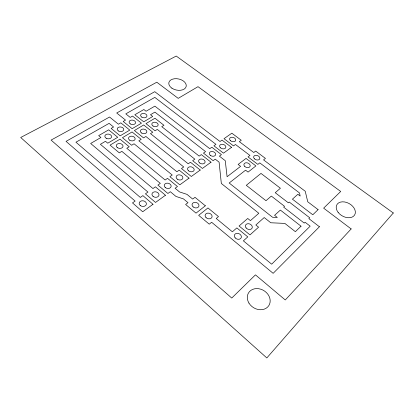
<?xml version="1.0" encoding="UTF-8"?>
<svg xmlns="http://www.w3.org/2000/svg" width="414" height="414" viewBox="0 0 414 414"><rect width="100%" height="100%" fill="white"/><g stroke="black" fill="none" stroke-linecap="round" stroke-linejoin="round"><path stroke-width="0.62" d="M393.3 212.987L266.828 357.944L20.7 137.489L176.224 56.056L393.3 212.987M351.155 228.932L285.272 299.969L255.454 274.86L231.747 298.054L51.077 140.087L156.797 82.21L178.196 98.366L198.011 86.671L340.706 191.465L323.639 208.159L351.155 228.932M319.422 226.753L273.147 273.338L211.611 222.261L209.282 224.176L198.658 215.327L207.952 207.937L218.488 216.594L216.212 218.468L232.378 231.793L236.844 227.912L247.8 236.875L243.375 240.855L271.677 264.189L310.169 226.173L305.097 222.246L304.228 223.089L283.647 207.119L284.537 206.312L271.336 196.081L265.99 200.707L246.289 185.312L260.996 173.414L280.402 188.246L275.227 192.717L288.377 202.839L289.251 202.048L309.703 217.78L308.844 218.608L319.422 226.753M301.03 226.194L295.373 231.685L284.853 223.41L270.772 222.763L264.199 217.541L255.842 224.993L258.569 227.188L249.984 234.909L239.054 225.992L247.732 218.463L250.423 220.631L258.828 213.272L221.33 183.474L219.094 162.169L215.228 159.152L213.127 160.673L203.455 153.108L205.572 151.622L154.908 112.116L150.494 114.719L152.719 116.469L143.73 121.814L134.824 114.74L143.87 109.524L146.07 111.247L154.872 106.134L209.763 148.683L211.839 147.229L221.438 154.645L219.384 156.14L225.257 160.689L227.095 176.731L240.596 166.35L238.122 164.446L246.051 158.402L255.919 165.916L248.069 172.105L245.569 170.18L229.165 183.009L272.521 217.241L277.313 217.474L274.58 215.321L280.371 210.084L301.03 226.194M318.092 209.634L312.798 214.773L292.424 199.181L297.847 194.275L300.181 196.045L299.472 192.94L259.764 162.878L257.85 164.394L248.002 156.916L249.937 155.441L235.457 144.481L233.496 145.904L224 138.695L231.84 133.189L241.269 140.268L239.344 141.66L253.772 152.518L255.666 151.074L265.436 158.407L263.558 159.887L305.242 191.263L307.742 201.778L318.092 209.634M205.344 205.794L196.029 213.138L185.622 204.469L187.997 202.658L183.464 198.901L175.976 196.438L170.32 191.718L167.898 193.473L157.879 185.099L160.316 183.386L121.83 151.333L119.33 152.875L110.062 145.128L120.003 139.166L129.22 146.763L126.772 148.274L165.134 180.007L167.52 178.331L177.471 186.533L175.101 188.251L179.547 191.925L186.978 194.368L192.691 199.082L195.01 197.312L205.344 205.794M153.004 204.278L142.69 211.756L132.501 202.912L135.124 201.069L66.038 141.365L109.544 117.007L118.409 124.216L120.8 122.834L129.784 130.11L120.163 135.833L111.133 128.412L113.576 127.005L109.115 123.351L75.933 142.209L140.315 197.426L142.877 195.625L153.004 204.278M165.46 195.242L155.529 202.441L145.423 193.84L147.953 192.065L90.656 143.467L100.928 137.495L98.667 135.606L108.675 129.83L117.721 137.288L107.764 143.208L105.477 141.298L100.39 144.3L152.952 188.556L155.426 186.823L165.46 195.242M189.048 178.139L179.821 184.83L169.885 176.669L172.234 175.024L134.058 143.772L131.647 145.262L122.446 137.702L132.05 131.947L141.195 139.358L138.835 140.822L176.887 171.758L179.184 170.144L189.048 178.139M200.226 170.035L191.315 176.493L181.472 168.539L183.738 166.951L145.873 136.47L143.544 137.909L134.41 130.534L143.694 124.966L152.771 132.206L150.489 133.618L188.225 163.799L190.45 162.241L200.226 170.035M211.016 162.205L202.41 168.446L192.655 160.694L194.844 159.152L157.294 129.411L155.038 130.803L145.976 123.6L154.955 118.218L163.96 125.287L161.755 126.653L199.181 156.109L201.328 154.603L211.016 162.205M231.519 147.337L223.482 153.164L213.898 145.78L215.948 144.346L154.81 97.383L125.799 113.871L130.213 117.4L132.527 116.065L141.443 123.175L132.149 128.702L123.181 121.462L125.54 120.101L116.712 112.996L154.769 91.685L220 141.5L222.007 140.092L231.519 147.337M235.193 237.905A3.654 2.882 22.8 0 0 241.212 237.739A3.654 2.882 22.8 0 0 237.139 233.31A3.654 2.882 22.8 0 0 235.193 237.905M246.113 227.948A3.586 2.774 23.3 0 0 252.064 228.171A3.586 2.774 23.3 0 0 248.348 223.695A3.586 2.774 23.3 0 0 246.113 227.948M244.7 166.392A3.26 2.308 19.7 0 0 250.061 166.423A3.26 2.308 19.7 0 0 246.382 162.754A3.26 2.308 19.7 0 0 244.7 166.392M254.465 158.831A3.208 2.23 20.2 0 0 259.713 158.883A3.208 2.23 20.2 0 0 256.054 155.302A3.208 2.23 20.2 0 0 254.465 158.831M248.943 303.079A11.985 9.972 32.2 0 0 268.769 305.713A11.985 9.972 32.2 0 0 258.496 288.687A11.985 9.972 32.2 0 0 248.943 303.079M230.5 140.713A3.146 2.158 17.6 0 0 235.623 140.527A3.146 2.158 17.6 0 0 231.85 137.225A3.146 2.158 17.6 0 0 230.5 140.713M193.126 206.917A3.545 2.743 15.8 0 0 198.911 206.146A3.545 2.743 15.8 0 0 194.502 202.374A3.545 2.743 15.8 0 0 193.126 206.917M206.063 217.64A3.581 2.794 17.9 0 0 211.978 217.179A3.581 2.794 17.9 0 0 207.776 213.112A3.581 2.794 17.9 0 0 206.063 217.64M130.296 123.905A3.25 2.225 8.6 0 0 135.523 122.937A3.25 2.225 8.6 0 0 131.186 120.143A3.25 2.225 8.6 0 0 130.296 123.905M220.507 147.834A3.198 2.23 16.9 0 0 225.749 147.627A3.198 2.23 16.9 0 0 221.951 144.243A3.198 2.23 16.9 0 0 220.507 147.834M140.527 205.706A3.643 2.841 8.8 0 0 146.365 204.242A3.643 2.841 8.8 0 0 141.448 200.878A3.643 2.841 8.8 0 0 140.527 205.706M117.679 147.808A3.4 2.422 7 0 0 123.036 146.411A3.4 2.422 7 0 0 118.28 143.653A3.4 2.422 7 0 0 117.679 147.808M129.753 140.217A3.333 2.349 8.3 0 0 135.119 139.161A3.333 2.349 8.3 0 0 130.669 136.253A3.333 2.349 8.3 0 0 129.753 140.217M165.434 187.645A3.498 2.644 12 0 0 171.101 186.636A3.498 2.644 12 0 0 166.573 183.205A3.498 2.644 12 0 0 165.434 187.645M177.311 179.169A3.431 2.556 13.3 0 0 182.833 178.211A3.431 2.556 13.3 0 0 178.346 174.868A3.431 2.556 13.3 0 0 177.311 179.169M199.651 162.961A3.307 2.386 15.3 0 0 205.033 162.397A3.307 2.386 15.3 0 0 200.899 159.023A3.307 2.386 15.3 0 0 199.651 162.961M188.593 170.853A3.369 2.468 14.4 0 0 194.104 170.252A3.369 2.468 14.4 0 0 189.933 166.79A3.369 2.468 14.4 0 0 188.593 170.853M153.051 126.022A3.208 2.205 10.6 0 0 158.143 125.059A3.208 2.205 10.6 0 0 153.785 122.28A3.208 2.205 10.6 0 0 153.051 126.022M106.212 138.255A3.379 2.37 6.2 0 0 111.568 136.915A3.379 2.37 6.2 0 0 106.879 134.203A3.379 2.37 6.2 0 0 106.212 138.255M141.598 133.003A3.271 2.272 9.5 0 0 146.825 131.988A3.271 2.272 9.5 0 0 142.421 129.147A3.271 2.272 9.5 0 0 141.598 133.003M141.831 117.141A3.188 2.158 9.7 0 0 146.929 116.215A3.188 2.158 9.7 0 0 142.633 113.483A3.188 2.158 9.7 0 0 141.831 117.141M210.338 155.338A3.25 2.308 16.2 0 0 215.59 154.81A3.25 2.308 16.2 0 0 211.492 151.514A3.25 2.308 16.2 0 0 210.338 155.338M153.118 196.438A3.566 2.743 10.5 0 0 158.94 195.372A3.566 2.743 10.5 0 0 154.36 191.853A3.566 2.743 10.5 0 0 153.118 196.438M118.554 131.01A3.312 2.298 7.4 0 0 123.765 129.727A3.312 2.298 7.4 0 0 119.134 127.077A3.312 2.298 7.4 0 0 118.554 131.01M171.913 88.187A8.87 5.651 12.4 0 0 186.145 86.604A8.87 5.651 12.4 0 0 174.522 78.743A8.87 5.651 12.4 0 0 171.913 88.187M338.15 212.403A10.257 7.079 29.5 0 0 354.617 214.995A10.257 7.079 29.5 0 0 344.583 201.954A10.257 7.079 29.5 0 0 338.15 212.403"/></g></svg>
